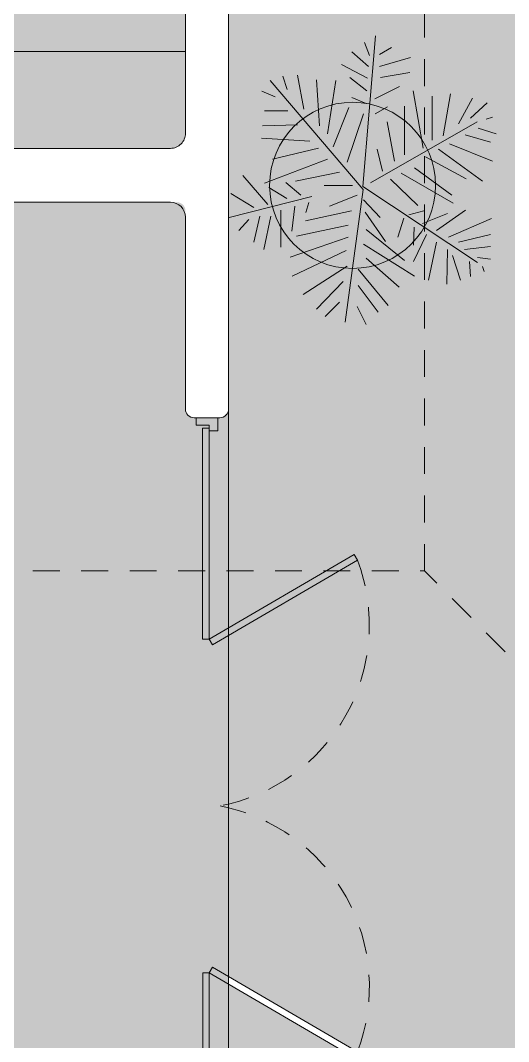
# Model space of a CAD drawing. Header units: metres. Extents: x 8 to 2416, y -346 to 476.
# Drawn here: x 228.595 to 230.863, y -191.508 to -186.77 of the extents above; entities that cross this region are included whole.
import ezdxf

# ---------------------------------------------------------------- set-up
doc = ezdxf.new("R2010")
doc.units = ezdxf.units.M
doc.linetypes.add('0', pattern=[0])
doc.linetypes.add('HIDDEN2', pattern=[0.1875, 0.125, -0.0625])
doc.layers.get('0').update_dxf_attribs({"color": 250, "linetype": '0', "lineweight": 20})
for name, color, linetype, lineweight in [('A-DOOR', 35, 'Continuous', 5), ('A-WALL', 250, 'Continuous', 20), ('baños', 140, 'Continuous', 0), ('MOBILIARIOS', 252, 'Continuous', 0), ('piso', 253, 'Continuous', 0), ('SE-3', 253, 'Continuous', 5)]:
    doc.layers.add(name, color=color, linetype=linetype, lineweight=lineweight)
doc.layers.add('ARBOLES CTB', color=7, linetype='Continuous', lineweight=0, true_color=0x4f6a34, transparency=0.3)
doc.layers.add('Techos 1', color=7, linetype='HIDDEN2', lineweight=9, true_color=0x42391a)
doc.styles.get("Standard").update_dxf_attribs({"font": 'arial.ttf', "height": 0.1875})

# ---------------------------------------------------------------- blocks, each defined once
blk = doc.blocks.new('A$C309F5F81')
at = {"linetype": 'ByBlock'}
for p, q in [((0.6136189964782375, 0.8664082550321943), (0.5640721631448855, 0.9489838383655176)), ((0.5742355798116137, 0.6593341716988554), (0.6491911631449625, 0.9553357550321486)), ((0.6568137464782353, 0.8841937550321965), (0.6961971631449728, 0.9197647550321442)), ((0.603455579811623, 0.8168629216988386), (0.4992800798116264, 0.9057904216988497)), ((0.3773184964782672, 0.6656860883654865), (0.3658846631449819, 0.8397300050321626)), ((0.6453798298115885, 0.8448115883654843), (0.7381214131449383, 0.8664082550321943)), ((0.5492164131449613, 0.4753283383655109), (0.1601556631449625, 0.8085645050321766)), ((0.2183837464783096, 0.790721505032149), (0.1980568298116054, 0.8377260883655246)), ((0.2680613298115873, 0.7444505050321588), (0.2680613298115873, 0.8282964216988482)), ((0.3188785798116101, 0.7101498383655205), (0.3226899131449841, 0.8359188383655116)), ((0.4408401631449692, 0.6034368383655071), (0.5272295798116033, 0.8282964216988482)), ((0.5818581631448865, 0.7482616716988666), (0.5424747464782627, 0.8130517550321876)), ((0.6453798298115885, 0.8054293383655242), (0.7635300798115736, 0.8308372550321899)), ((0.4014567464782317, 0.6351966716988606), (0.4408401631449692, 0.8003478383655072)), ((0.6237824964783272, 0.7698583383655198), (0.7559074964783008, 0.7698583383655198)), ((0.1919754131449167, 0.7471233383655083), (0.1449694131449064, 0.7623680050321688)), ((0.5704243298116012, 0.6987163383655108), (0.5246887464782617, 0.7520728383655175)), ((0.609807746478225, 0.720313005032164), (0.6987379964783145, 0.7304761716988644)), ((0.7203354131449373, 0.5284835883654857), (0.7914795798115506, 0.736828171698857)), ((0.2627119131449831, 0.6875512550321439), (0.1407504131449855, 0.7104183383655247)), ((0.4878461631449795, 0.5602434216988392), (0.5196069964782168, 0.7177722550321839)), ((0.6771406631449395, 0.5284835883654857), (0.7165240798115633, 0.713961088365533)), ((0.7673414131449476, 0.5361060050321491), (0.8588125798116266, 0.7292057550321935)), ((0.5958329964782365, 0.6694972550321943), (0.6314050798116, 0.6809308383655086)), ((0.6263233298115551, 0.5170500883655329), (0.6618954964782802, 0.6822012550321794)), ((0.8232404131449016, 0.5322948383654982), (0.9248750798115566, 0.6898235883654813)), ((0.3226899131449841, 0.6313855050321528), (0.1575336631449886, 0.6428190050321625)), ((0.8778690798115463, 0.5475395050321588), (0.9769628298116118, 0.6428190050321625)), ((0.3506394131449611, 0.6034368383655071), (0.1600744964782166, 0.5729474216988244)), ((0.5348521631449898, 0.5132389216988251), (0.5348521631449898, 0.6148703383655167)), ((0.5704243298116012, 0.496723755032189), (0.609807746478225, 0.5958145050321484)), ((0.9528245798116473, 0.5602434216988392), (1.003641913144918, 0.6110591716988658)), ((0.1517239131449628, 0.4599320883655302), (0.1029049964782303, 0.5526210883654805)), ((0.3976454131449714, 0.5831105050321632), (0.2566274131449404, 0.5272132550321764)), ((0.1105276631449783, 0.4560711716988628), (0.05716949647825231, 0.5157796716988621)), ((0.1971257464783207, 0.4622022550321496), (0.1499110798116021, 0.5234020883655255)), ((0.2425276631449265, 0.4641480883655156), (0.2210552464782154, 0.5157796716988621)), ((0.452274079811616, 0.5322948383654982), (0.2794951631449862, 0.473856671698865)), ((0.5492164131449613, 0.4753283383655109), (1.023968829811622, 0.5399171716988569)), ((0.5388216631449154, 0.4769296716988372), (-3.521734015521361e-09, 0.4306633383655019)), ((0.5388216631449154, 0.4769296716988372), (0.8105360798115839, 0.06606042169881832)), ((0.8346743298115484, 0.4929125883654812), (0.9642584964782941, 0.3861995883655247)), ((0.8931142464783193, 0.4929125883654812), (0.988396663144897, 0.4217705883655292)), ((0.9680697464783066, 0.496723755032189), (1.031591413144895, 0.4649639216988355)), ((0.0711442464782408, 0.452260005032155), (0.02413816314498263, 0.4700455050321573)), ((0.5258492464782307, 0.4487156716988459), (0.3074447464783248, 0.06733083836548914)), ((0.5869399131449313, 0.473856671698865), (0.6491911631449625, 0.4141482550321705)), ((0.6301346631449292, 0.468775171698848), (0.7355805798115966, 0.3950923383654974)), ((0.6923858298115988, 0.4649639216988355), (0.8029134964783111, 0.3277615050321963)), ((0.744473579811654, 0.473856671698865), (0.8588125798116266, 0.2921904216988302)), ((0.7952909131449246, 0.4649639216988355), (0.8981959964782504, 0.3468173383655078)), ((0.06733291314498047, 0.4166890050321506), (0.04192424647823145, 0.3734956716988442)), ((0.1105276631449783, 0.4166890050321506), (0.07749641314495648, 0.3061647550321815)), ((0.1499110798116021, 0.4128778383654996), (0.1321249964782396, 0.3087055883655232)), ((0.2253398298116167, 0.4339873383655224), (0.1816718298115916, 0.3455470050321985)), ((0.2794245798116322, 0.4319315050321499), (0.2540159131448831, 0.3887381716988436)), ((0.484034913144967, 0.406525838365507), (0.4052680798116057, 0.4255817550321801)), ((0.448462746478242, 0.3633325050321439), (0.3074447464783248, 0.3900107550321756)), ((0.5131208298116121, 0.377038755032185), (0.6071328298116327, 0.2792185050321443)), ((0.4916574964782399, 0.3391950050321491), (0.5983738298115782, 0.1537175883655202)), ((0.6517346631449641, 0.3294928383654785), (0.7203379964782357, 0.3510895050321885)), ((0.4014567464782317, 0.2604305883655336), (0.1969170798116124, 0.2960016716988427)), ((0.4255949964783099, 0.3277615050321963), (0.2515456631448956, 0.3277615050321963)), ((0.4726009964783202, 0.2921904216988302), (0.5704243298116012, 0.1575287550321711)), ((0.6404348298115679, 0.3125194216988341), (0.6264599964782178, 0.2578925050321565)), ((0.6843584964782963, 0.2931928383654956), (0.7491505798115554, 0.2957335883655325)), ((0.7101719131449613, 0.2489970883655239), (0.8067248298115715, 0.2947312550321719)), ((0.6707884964782238, 0.2629714216988184), (0.635216413144974, 0.1740438383655025)), ((0.3735072464782547, 0.22867075503218), (0.2159735798116458, 0.22867075503218)), ((0.4332175798115827, 0.2528082550321749), (0.511984413144944, 0.1067130050321445)), ((0.7381214131449383, 0.2134260883655195), (0.8740577464782859, 0.2413747550321652)), ((0.3582619964782339, 0.1892885883655246), (0.2083509964782593, 0.1626103383654929)), ((0.4052680798116057, 0.205803671698856), (0.5196069964782168, 0.04827492169881609)), ((0.6961971631449728, 0.2134260883655195), (0.6237824964783272, 0.1092538383654862)), ((0.3862115798115724, 0.1664215050321438), (0.448462746478242, 0.01270392169881163)), ((0.7203354131449373, 0.1702326716988516), (0.653002413144975, 0.0165150883655194)), ((0.7635300798115736, 0.1740438383655025), (0.8880324964782744, 0.1765846716988442)), ((0.7851274131449486, 0.1562583383655003), (0.8740577464782859, 0.1270393383654884)), ((0.3150673298115976, 0.1346616716988471), (0.2235961631449186, 0.08384592169882055)), ((0.3544507464782214, 0.1105241716988523), (0.3811298298116412, 0.02032625503217034)), ((0.7381214131449383, 0.1346616716988471), (0.7101719131449613, 0.02032625503217034)), ((0.7635300798115736, 0.113065005032194), (0.7533666631449591, 0.02032625503217034)), ((0.2947404131448934, 0.09146833836548396), (0.2401117464782487, 0.03175983836548468)), ((0.8067248298115715, 0.09527950503219174), (0.8600829964782974, 0.09146833836548396)), ((0.3303124964782569, 0.06351967169883821), (0.3506394131449611, 5.032187999631788e-09)), ((0.792750079811583, 0.06606042169881832), (0.7991022464782986, 0.02032625503217034)), ((0.8245108298115724, 0.04827492169881609), (0.8422969131449349, 0.04192300503218505)), ((0.2985516631449059, 0.03557100503219246), (0.2909290798116331, 0.01270392169881163))]:
    blk.add_line(p, q, dxfattribs=at)
blk = doc.blocks.new('A$C2f9b60d5')
at = {"layer": 'A-DOOR'}
for p, q in [((1.633476927054289e-05, 0.1005227153823967), (1.4210854715202e-14, 0.000522715274215102)), ((1.633476927054289e-05, 0.1005227153823967), (0.06001633402468087, 0.1005129145209622)), ((0.06000980011680213, 0.0605129136681839), (0.0600163340244535, 0.1005129131717837)), ((3.540009737625837, 0.06000980278508194), (3.540016271533489, 0.1000098022886817)), ((3.600016270789126, 0.1000000027764258), (3.540016271533716, 0.1000098036378603)), ((3.600016270789126, 0.1000000027764258), (3.600016270789126, 0)), ((0.03500980054343472, 0.06051699736043048), (0.03499999968198608, 0.00051699810502015)), ((0.06000980011680213, 0.0605129136681839), (0.03500980054343472, 0.06051699736043048)), ((3.540009737625837, 0.06000980278508194), (3.565009737199205, 0.06000571909283536)), ((3.565009737199205, 0.06000571909283536), (3.564999936337756, 5.719837425033347e-06)), ((0.03499999968198608, 0.00051699810502015), (0, 0.0005227152742079966)), ((3.564999936337756, 5.719837425033347e-06), (3.599999936019799, 2.668237186753686e-09))]:
    blk.add_line(p, q, dxfattribs=at)
for points in [[(0.6314092330019889, 0.7340958971768075), (1.024707454436111, 0.06038800207075923), (1.050863378287204, 0.07565734714647476), (0.6575651568530816, 0.7493652422525443)], [(2.965838793269256, 0.7337145734945238), (2.572320495568988, 0.06013520305140219), (2.546169561538136, 0.07541309233165805), (2.939687859238404, 0.7489924627748081)], [(0.04460117791131779, 0.0605154306310709), (1.024707454436111, 0.06038800207075923), (1.02470250717073, 0.03010128506361553), (0.04459623064587959, 0.03022871362392721)], [(3.552426772093781, 0.06000777449115446), (2.572320495568988, 0.06013520305140219), (2.572315548303663, 0.02984848604425849), (3.552421824828457, 0.02972105748401077)]]:
    blk.add_lwpolyline(points, close=True, dxfattribs=at)
at = {"layer": 'A-DOOR', "linetype": 'HIDDEN2'}
for centre, start, end in [((0.9599614829443794, -0.04884636815482679), 10.76134296711832, 110.7488073156987), ((2.637030777241819, -0.04912031355443247), 69.23247441770859, 169.2199387662857)]:
    blk.add_arc(centre, 0.8535720901146175, start, end, dxfattribs=at)
blk = doc.blocks.new('PL BASE 2N NASAS 09')
at = {"layer": 'A-WALL'}
for p, q in [((179.397546298029, -19.09170580496559), (179.3975462907705, -18.45167813710664)), ((179.5975462910209, -18.45167813650563), (179.5975462980924, -20.37171360113115)), ((173.3172601339304, -19.16170580496555), (179.327546298029, -19.16170580496556)), ((179.3275462980296, -19.41170580496559), (174.1875462980298, -19.41170580496559)), ((179.3975462980297, -20.37171360127848), (179.3975462980296, -19.48262817270065)), ((179.4375462980297, -20.41171360127847), (179.5575462980924, -20.41171360127847))]:
    blk.add_line(p, q, dxfattribs=at)
for centre, radius, start, end in [((179.327546298029, -19.09170580496559), 0.06999999999999318, 269.9999999999088, 0), ((179.3275462980296, -19.48170580496559), 0.07, 6.513775987637282e-12, 90.00000000000001), ((179.4375462980297, -20.37171360127847), 0.04, 180.0000000000075, 270), ((179.5575462980924, -20.37171360127847), 0.04, 270, 2.110200706177791e-07)]:
    blk.add_arc(centre, radius, start, end, dxfattribs=at)
at = {"layer": 'MOBILIARIOS'}
blk.add_line((173.2472601382808, -18.71171164411949), (179.397546293817, -18.71171164411955), dxfattribs=at)
at = {"layer": 'piso'}
blk.add_line((179.5975462980094, -24.07401360128613), (179.5975462980092, -20.34944274413015), dxfattribs=at)
at = {"layer": 'Techos 1'}
blk.add_line((185.4975462980299, -26.11172817273751), (180.5083658886493, -21.12254776335566), dxfattribs=at)
blk.add_lwpolyline([(180.5083658886492, -9.300908582120115), (177.1135463058211, -9.300908582120115), (177.1135463058212, -21.12254776335566), (180.5083658886493, -21.12254776335566)], close=True, dxfattribs=at)
at = {"color": 1, "xscale": -1, "rotation": 270}
blk.add_blockref('A$C2f9b60d5', (179.4475462966415, -24.0117298720676), dxfattribs=at)
at = {"layer": 'baños', "linetype": 'Continuous', "flags": 8}
for tag, p in [('MODELNUMBER', (167.1329024166141, -5.630616461235325, 2.857834639711941e-07)), ('TRADENAME', (167.1329024166694, -5.630658418648187, 2.857834639711941e-07)), ('MATERIAL', (167.132902416781, -5.630742991131916, 2.857834639711941e-07)), ('PRODUCT', (167.1329024167253, -5.630700704890165, 2.857834639711941e-07)), ('MODELNUMBER', (168.3076463902173, -5.630616461235325, 2.857834639711941e-07)), ('TRADENAME', (168.3076463902726, -5.630658418648187, 2.857834639711941e-07)), ('MATERIAL', (168.3076463903842, -5.630742991131916, 2.857834639711941e-07)), ('PRODUCT', (168.3076463903285, -5.630700704890165, 2.857834639711941e-07))]:
    blk.add_attdef(tag, p, '', height=2.537174511142602e-05, rotation=180.0000755047861, dxfattribs=at)
blk = doc.blocks.new('PL MUEBLES 2N NASAS 09')
at = {"layer": 'piso'}
blk.add_circle((230.0883368142532, 43.38364283928243), 0.3854807164790452, dxfattribs=at)
blk.add_blockref('PL BASE 2N NASAS 09', (49.91427858474094, 62.7170073077223))
at = {"layer": 'ARBOLES CTB', "xscale": -1.298522266356366, "yscale": 1.298522266356366, "zscale": 1.298522266356366, "rotation": 90}
blk.add_blockref('A$C309F5F81', (230.7547889820399, 44.07816028233506), dxfattribs=at)

msp = doc.modelspace()

# ---------------------------------------------------------------- hatches: boundary and pattern name
at = {"layer": 'SE-3', "true_color": 0xffc78f, "transparency": 33554483}
h = msp.add_hatch(color=31, dxfattribs=at)
h.dxf.hatch_style = 1
edge = h.paths.add_edge_path()
edge.add_line((234.1118248828085, -173.8632238283949), (234.0618248827708, -173.8632238283949))
edge.add_arc((234.0618248827708, -173.7632238283949), 0.1000000000000227, 180, 270, ccw=False)
edge.add_line((233.9618248827707, -173.7632238283949), (233.9618248827707, -173.6382238284322))
edge.add_line((233.9618248827707, -173.6382238284322), (229.5618248827708, -173.6382238284322))
edge.add_line((229.5618248827708, -173.6382238284322), (229.5618248827708, -174.5732383998171))
edge.add_line((229.5618248827708, -174.5732383998171), (229.5618248827721, -175.5853187066374))
edge.add_line((229.5618248827721, -175.5853187066374), (230.1453980646193, -175.2446394654345))
edge.add_line((230.1453980646193, -175.2446394654345), (230.1606674096949, -175.2707953892855))
edge.add_arc((229.3624557992876, -175.5731917153769), 0.8535720901145886, -76.4926385602086, 20.748807315706927, ccw=False)
edge.add_line((229.561824882763, -176.4031539323342), (229.5618248827631, -176.4203646462384))
edge.add_arc((229.362181853888, -177.2502610096743), 0.8535720901145907, -17.181386444612883, 76.47372620795852, ccw=False)
edge.add_line((230.1776627583398, -177.5024042378149), (230.4726444733901, -177.5024042378149))
edge.add_line((230.4726444733901, -177.5024042378149), (234.1118248828085, -173.8632238283949))
edge = h.paths.add_edge_path()
edge.add_line((230.1453986187543, -175.2446404146509), (229.5465560918169, -175.5942336173942))
edge.add_line((229.5465560918169, -175.5942336173942), (229.561824882763, -176.4031539323342))
edge.add_arc((229.3666580736794, -175.5786057960074), 0.8473309344571432, 283.3165756940752, 383.212228695693)
edge = h.paths.add_edge_path()
edge.add_line((229.5618248827631, -176.4203646462384), (229.5618248827682, -177.1596091516274))
edge.add_line((229.5618248827682, -177.1596091516274), (230.0438102440501, -177.502405510525))
edge.add_line((230.0438102440501, -177.502405510525), (230.1776627583398, -177.5024042378149))
edge.add_arc((229.362181853888, -177.2502610096743), 0.8535720901146279, 342.8186135553871, 436.4737262079585)
edge = h.paths.add_edge_path()
edge.add_line((230.4726444733902, -177.5024042378149), (230.1776627583398, -177.5024042378149))
edge.add_arc((229.3621818538882, -177.2502610096743), 0.8535720901144566, 339.2324744177048, 342.8186135553855, ccw=False)
edge.add_line((230.1602946302173, -177.5529180916708), (230.145016740937, -177.5790690257018))
edge.add_line((230.145016740937, -177.5790690257018), (230.0137907728898, -177.5024042378149))
edge.add_line((230.0137907728898, -177.5024042378149), (229.5618248827705, -177.5024042378149))
edge.add_line((229.5618248827705, -177.5024042378149), (229.5618248827757, -178.253238399863))
edge.add_line((229.5618248827757, -178.253238399863), (229.5618248823491, -180.1732514967907))
edge.add_line((229.5618248823491, -180.1732514967907), (229.5618248757619, -186.6531737922004))
edge.add_line((229.5618248757619, -186.6531737922004), (229.5618248828334, -188.5732092568259))
edge.add_line((229.5618248828334, -188.5732092568259), (229.5618248828166, -189.3240434190504))
edge.add_line((229.5618248828166, -189.3240434190504), (230.0143273571776, -189.3240434190504))
edge.add_line((230.0143273571776, -189.3240434190504), (230.1455394548771, -189.2473867344931))
edge.add_line((230.1455394548771, -189.2473867344931), (230.107615943455, -189.9929601717419))
edge.add_arc((229.9428121150796, -189.6373936860227), 0.3919028293006768, 53.08821326406428, 294.8675586777856, ccw=False)
edge.add_line((230.1781829667207, -189.3240434190504), (230.4726444733902, -189.3240434190504))
edge.add_line((230.4726444733902, -189.3240434190504), (230.4726444733902, -177.5024042378149))
h.paths.add_polyline_path([(229.5618248827682, -177.1596091516274), (229.5618248827687, -177.2383568879353), (230.0137907728898, -177.5024042378149), (230.0438102440501, -177.502405510525)], flags=17)
h.paths.add_polyline_path([(229.5618248827687, -177.2383568879353), (229.5618248827705, -177.5024042378149), (230.0137907728898, -177.5024042378149)], flags=17)
h.paths.add_polyline_path([(230.1453986187543, -175.2446404146509), (230.1453980646193, -175.2446394654345), (229.5618248827574, -175.585318706646), (229.5465560918169, -175.5942336173942)], flags=0)
edge = h.paths.add_edge_path()
edge.add_line((234.5968248827707, -173.3364055027311), (229.5318248110752, -173.3364055027311))
edge.add_arc((229.5318248110753, -173.3764055027312), 0.04000000000004889, 90.0000000000814, 167.7626403239091)
edge.add_line((229.4927336953826, -173.3679270197356), (229.4918248110752, -173.4132251011052))
edge.add_line((229.4918248110752, -173.4132251011052), (229.5218248827708, -173.4132251011052))
edge.add_arc((229.5218248827708, -173.4532251011051), 0.03999999999996362, -4.069988790433854e-11, 90.0000000000407, ccw=False)
edge.add_line((229.5618248827708, -173.4532251011052), (229.5618248827708, -173.6382238284322))
edge.add_line((229.5618248827708, -173.6382238284322), (233.9618248827707, -173.6382238284322))
edge.add_line((233.9618248827707, -173.6382238284322), (233.9618248827707, -173.5132251011051))
edge.add_arc((234.0618248827708, -173.5132251011051), 0.1000000000000227, 90, 180, ccw=False)
edge.add_line((234.0618248827708, -173.4132251011051), (234.4618248827707, -173.4132251011051))
edge.add_arc((234.4618248827707, -173.5132251011051), 0.09999999999999432, 44.99999999998852, 90, ccw=False)
edge.add_line((234.5325355608894, -173.4425144229864), (234.6260043170185, -173.3490456668949))
edge.add_arc((234.5968248827707, -173.3764055027312), 0.04000000000007836, 43.15669113182741, 89.99999999995929)
edge = h.paths.add_edge_path()
edge.add_line((234.4886444094868, -173.8632238283949), (234.1118248828085, -173.8632238283949))
edge.add_line((234.1118248828085, -173.8632238283949), (230.4726444733902, -177.5024042378148))
edge.add_line((230.4726444733902, -177.5024042378148), (230.4726444733902, -189.3240434190504))
edge.add_line((230.4726444733902, -189.3240434190504), (234.111824882734, -192.963223828395))
edge.add_line((234.111824882734, -192.963223828395), (234.4886444094868, -192.963223828395))
edge.add_line((234.4886444094868, -192.963223828395), (234.4886444094868, -187.7123014606605))
edge.add_line((234.4886444094868, -187.7123014606605), (234.0618248827708, -187.7123014606605))
edge.add_arc((234.0618248827708, -187.6123014606604), 0.1000000000000227, 180, 270, ccw=False)
edge.add_line((233.9618248827707, -187.6123014606604), (233.9618248827707, -187.3623014606605))
edge.add_arc((234.0618248827708, -187.3623014606605), 0.1000000000000227, 90, 180, ccw=False)
edge.add_line((234.0618248827708, -187.2623014606605), (234.4886444094868, -187.2623014606605))
edge.add_line((234.4886444094868, -187.2623014606605), (234.4886444094868, -179.563223828395))
edge.add_line((234.4886444094868, -179.563223828395), (234.0618248827708, -179.563223828395))
edge.add_arc((234.0618248827708, -179.463223828395), 0.1000000000000227, 180, 270, ccw=False)
edge.add_line((233.9618248827707, -179.463223828395), (233.9618248827707, -179.213223828395))
edge.add_arc((234.0618248827707, -179.213223828395), 0.09999999999999432, 89.99999999998369, 180, ccw=False)
edge.add_line((234.0618248827708, -179.113223828395), (234.4886444094868, -179.113223828395))
edge.add_line((234.4886444094868, -179.113223828395), (234.4886444094868, -173.8632238283949))
edge = h.paths.add_edge_path(flags=16)
edge.add_arc((231.5761024920778, -184.1501909773081), 0.08654518812585366, 0, 360)
edge = h.paths.add_edge_path()
edge.add_arc((234.5968248827713, -173.3764042300207), 0.03999999999939519, 359.9999999996336, 403.1566911320836)
edge.add_line((234.6260043170185, -173.3490443941848), (234.5325355609082, -173.4425131502951))
edge.add_arc((234.4618248827708, -173.5132238283949), 0.09999999999998473, 0, 44.99999998477739, ccw=False)
edge.add_line((234.5618248827708, -173.5132238283949), (234.5618248827708, -173.7632238283949))
edge.add_arc((234.4618248827708, -173.7632238283949), 0.09999999999999432, -74.44309708617828, 0, ccw=False)
edge.add_line((234.4886444094868, -173.8595602855995), (234.4886444094868, -179.1168873711904))
edge.add_arc((234.4618248827708, -179.213223828395), 0.1000000000000056, 0, 74.44309708617828, ccw=False)
edge.add_line((234.5618248827708, -179.213223828395), (234.5618248827708, -179.463223828395))
edge.add_arc((234.4618248827708, -179.463223828395), 0.09999999999999432, -74.44309708617828, 0, ccw=False)
edge.add_line((234.4886444094868, -179.5595602855996), (234.4886444094868, -187.265965003456))
edge.add_arc((234.4618248827708, -187.3623014606605), 0.1000000000000056, 0, 74.44309708617828, ccw=False)
edge.add_line((234.5618248827708, -187.3623014606605), (234.5618248827708, -187.6123014606604))
edge.add_arc((234.4618248827708, -187.6123014606604), 0.09999999999999432, -74.44309708617828, 0, ccw=False)
edge.add_line((234.4886444094868, -187.708637917865), (234.4886444094868, -192.9668873711904))
edge.add_arc((234.4618248827709, -193.0632238283951), 0.1000000000000375, 0, 74.44309708623399, ccw=False)
edge.add_line((234.5618248827709, -193.0632238283951), (234.5618248827709, -193.3132238283949))
edge.add_arc((234.4618248827703, -193.3132238283947), 0.1000000000005912, 314.9999999851113, 359.99999999985346, ccw=False)
edge.add_line((234.532535560871, -193.3839345065321), (234.6260043170006, -193.4774032626617))
edge.add_arc((234.5968248827702, -193.4500434268061), 0.04000000000060646, 316.8433088308209, 359.9999999996336)
edge.add_line((234.6368248827708, -193.4500434268064), (234.6368248827707, -173.3764042300209))
edge = h.paths.add_edge_path()
edge.add_line((233.9618248827709, -193.2360931078047), (229.5618248827708, -193.2360931078047))
edge.add_line((229.5618248827708, -193.2360931078047), (229.5618248827708, -193.3732238283949))
edge.add_arc((229.5218248827708, -193.3732238283949), 0.03999999999999204, -90, 0, ccw=False)
edge.add_line((229.5218248827708, -193.413223828395), (229.4918248110752, -193.413223828395))
edge.add_line((229.4918248110752, -193.413223828395), (229.4918248110752, -193.4500434268064))
edge.add_arc((229.5318248110752, -193.4500434268064), 0.03999999999999204, 180, 270)
edge.add_line((229.5318248110752, -193.4900434268064), (234.5968248827708, -193.4900434268064))
edge.add_arc((234.5968248827708, -193.4500434268064), 0.03999999999999204, 270, 316.8433088305034)
edge.add_line((234.6260043170006, -193.4774032626617), (234.532535560871, -193.3839345065321))
edge.add_arc((234.4618248827706, -193.3132238283943), 0.1000000000006278, 270.00000000014654, 314.99999998484645, ccw=False)
edge.add_line((234.4618248827709, -193.413223828395), (234.0618248827709, -193.413223828395))
edge.add_arc((234.0618248827709, -193.3132238283949), 0.1000000000000227, 180, 270, ccw=False)
edge.add_line((233.9618248827709, -193.3132238283949), (233.9618248827709, -193.2360931078047))
edge = h.paths.add_edge_path()
edge.add_line((230.4726444733902, -189.3240434190504), (230.1781829667207, -189.3240434190504))
edge.add_arc((229.3627045678281, -189.5761947505205), 0.8535720901146124, -76.50981148086129, 17.181955786327876, ccw=False)
edge.add_line((229.5618248827503, -190.4062166858981), (229.5618248827503, -190.423176438387))
edge.add_arc((229.3629785132277, -191.253264044818), 0.853572090114624, -20.748807315696695, 76.52872097409289, ccw=False)
edge.add_line((230.1611901236351, -191.5556603709092), (230.1459207785593, -191.5818162947604))
edge.add_line((230.1459207785593, -191.5818162947604), (229.5618248827504, -191.2408319028044))
edge.add_line((229.5618248827504, -191.2408319028044), (229.5618248827504, -192.2755092569809))
edge.add_line((229.5618248827504, -192.2755092569809), (229.5618248827664, -193.1360931078047))
edge.add_line((229.5618248827664, -193.1360931078047), (233.9618248827709, -193.1360931078047))
edge.add_line((233.9618248827709, -193.1360931078047), (233.9618248827709, -193.0632238283951))
edge.add_arc((234.0618248827709, -193.0632238283951), 0.1000000000000227, 90, 180, ccw=False)
edge.add_line((234.0618248827709, -192.963223828395), (234.111824882734, -192.963223828395))
edge.add_line((234.111824882734, -192.963223828395), (230.4726444733902, -189.3240434190504))
h.paths.add_polyline_path([(233.9618248827709, -193.1360931078047), (229.5618248827708, -193.1360931078047), (229.5618248827708, -193.2360931078047), (233.9618248827709, -193.2360931078047)])
h.paths.add_polyline_path([(230.0143273571776, -189.3240434190504), (229.5618248827502, -189.3240434190504), (229.5618248827502, -189.3240446917605)], flags=0)
h.paths.add_polyline_path([(230.1076159434551, -189.992960171742), (230.1455394548771, -189.2473867344931), (230.0143273571776, -189.3240434190504), (230.0743674081768, -189.3240434190504)], flags=16)
h.paths.add_polyline_path([(230.0743674081768, -189.3240434190504), (230.0143273571776, -189.3240434190504), (229.5618248827502, -189.3240446917606), (229.5618248827502, -189.6234808290354)], flags=16)
edge = h.paths.add_edge_path(flags=17)
edge.add_line((230.1781829667207, -189.3240434190504), (230.0743674081768, -189.3240434190504))
edge.add_line((230.0743674081768, -189.3240434190504), (229.5618248827502, -189.6234808290354))
edge.add_line((229.5618248827502, -189.6234808290354), (229.5618248827503, -190.4062166858981))
edge.add_arc((229.3627045678281, -189.5761947505205), 0.8535720901146236, 283.4901885191387, 377.1819557863279)
edge = h.paths.add_edge_path(flags=17)
edge.add_line((229.5618248827503, -190.423176438387), (229.5618248827504, -191.2408319028044))
edge.add_line((229.5618248827504, -191.2408319028044), (230.1459207785593, -191.5818162947604))
edge.add_line((230.1459207785593, -191.5818162947604), (230.1611901236352, -191.5556603709091))
edge.add_arc((229.3629785132277, -191.253264044818), 0.8535720901146474, 339.251192684315, 436.5287209740911)
h.paths.add_polyline_path([(229.5618248827504, -191.2057620174214), (229.5618248827504, -191.2408319028044), (230.1459207785593, -191.5818162947604), (230.1611901236351, -191.5556603709093)], flags=16)
edge = h.paths.add_edge_path(flags=17)
edge.add_line((230.1776627583398, -177.5024042378149), (230.0738308238889, -177.5024042378149))
edge.add_line((230.0738308238889, -177.5024042378149), (230.1602946302172, -177.5529180916709))
edge.add_arc((229.362181853888, -177.2502610096741), 0.8535720901147061, 339.2324744176929, 342.8186135553767)
h.paths.add_polyline_path([(230.0738308238889, -177.5024042378149), (230.0137907728898, -177.5024042378149), (230.145016740937, -177.5790690257018), (230.1602946302172, -177.5529180916709)], flags=16)
edge = h.paths.add_edge_path(flags=16)
edge.add_line((230.107615943455, -189.992960171742), (230.0743674081768, -189.3240434190504))
edge.add_line((230.0743674081768, -189.3240434190504), (230.1781829667207, -189.3240434190504))
edge.add_arc((229.9428121150811, -189.6373936860229), 0.3919028292999666, 53.0882132642604, 294.8675586775965)
h = msp.add_hatch(color=31, dxfattribs=at)
h.dxf.hatch_style = 1
edge = h.paths.add_edge_path()
edge.add_arc((223.2515387183512, -179.5032251011808), 0.03999999999999204, 90.00000000073283, 180.0000000000407, ccw=False)
edge.add_line((223.2515387183506, -179.4632251011808), (224.1115818007206, -179.4632237541095))
edge.add_line((224.1115818007206, -179.4632237541095), (224.1115818059859, -183.3612052451571))
edge.add_arc((225.1132907568083, -183.3615303122878), 1.001709003566557, 179.9814068008666, 269.8914106102088)
edge.add_line((225.1113922765843, -184.3632375168137), (227.4617713248447, -184.3632375168137))
edge.add_arc((227.4598399775431, -183.3614513001149), 1.001788078422856, 270.1104606054774, 359.4494055050743)
edge.add_line((228.4615818007209, -183.3710780216017), (228.4615818007209, -179.4632275185234))
edge.add_line((228.4615818007209, -179.4632275185234), (229.3222646413672, -179.4632275185234))
edge.add_arc((229.3218248827499, -179.5032251011048), 0.03999999999997447, -4.069988790433854e-11, 89.37007949068101, ccw=False)
edge.add_line((229.3618248827499, -179.5032251011048), (229.3618248827599, -180.1732527694921))
edge.add_arc((229.4018248835271, -180.1732527687284), 0.04000000076717925, 180.0000010938258, 269.3562493071321)
edge.add_line((229.401375470208, -180.2132502447619), (229.5198716215015, -180.213252769492))
edge.add_arc((229.5217472232392, -180.1732185823573), 0.04007809902454353, 267.3176539956015, 359.2278813774735)
edge.add_line((229.5618216831692, -180.1737586589609), (229.5618241227145, -186.6529296201095))
edge.add_arc((229.521824875762, -186.6531750650578), 0.03999999999993311, 0.3515761973207386, 90.0000000000814)
edge.add_line((229.5218248757619, -186.6131750650579), (229.4015736389921, -186.6131758540631))
edge.add_arc((229.4018248755115, -186.6531750650579), 0.04000000000000464, 90.35987217179404, 180)
edge.add_line((229.3618248755115, -186.6531750650579), (229.36182488277, -187.2932027333705))
edge.add_arc((229.29182488277, -187.2932027333706), 0.06999999999990791, -90.0000000001163, 6.969003152335063e-11, ccw=False)
edge.add_line((229.2918248827699, -187.3632027333705), (223.2815387186715, -187.3632027333705))
edge.add_arc((223.2815797011436, -187.2931009657973), 0.07010177955259671, 182.3864141777092, 269.9665040911241, ccw=False)
edge.add_line((223.2115387186594, -187.2960199157951), (223.2115387256218, -186.6508009387184))
edge.add_line((223.2115387256218, -186.6508009387184), (223.1715387258411, -186.6131750650579))
edge.add_line((223.1715387258411, -186.6131750650579), (223.0515387255907, -186.6131750650579))
edge.add_line((223.0515387255907, -186.6131750650579), (223.023341418797, -186.6248040959243))
edge.add_line((223.023341418797, -186.6248040959243), (223.0115394795559, -186.652929470579))
edge.add_line((223.0115394795559, -186.652929470579), (223.0115611690517, -180.1745925322662))
edge.add_line((223.0115611690517, -180.1745925322662), (223.0515387257018, -180.213252769492))
edge.add_line((223.0515387257018, -180.213252769492), (223.1715387259345, -180.213252769492))
edge.add_line((223.1715387259345, -180.213252769492), (223.2115387259345, -180.1732527690393))
edge.add_line((223.2115387259345, -180.1732527690393), (223.2115387183512, -179.5032251011808))
h = msp.add_hatch(color=31, dxfattribs=at)
h.dxf.hatch_style = 1
edge = h.paths.add_edge_path()
edge.add_arc((229.3218248827729, -193.1732027333097), 0.03999999999629722, -90.00000000260547, 5.211006737226853e-09, ccw=False)
edge.add_line((229.3218248827711, -193.213202733306), (224.1518248827707, -193.2132027333063))
edge.add_arc((224.1518248827707, -193.1732027333063), 0.03999999999999204, 180, 270, ccw=False)
edge.add_line((224.1118248827707, -193.1732027333063), (224.1118248827707, -187.6532027333063))
edge.add_arc((224.1518248827707, -187.6532027333063), 0.03999999999999204, 89.9999999999593, 180.0000000000407, ccw=False)
edge.add_line((224.1518248827707, -187.6132027333063), (229.3218248827706, -187.6132027333529))
edge.add_arc((229.3218248827705, -187.6532027333529), 0.04000000000002046, 8.139977580867708e-11, 89.9999999999593, ccw=False)
edge.add_line((229.3618248827705, -187.6532027333529), (229.3618248827707, -188.5732105296834))
edge.add_arc((229.4018248827707, -188.5732105296834), 0.04000000000002046, 180.0000000000407, 269.9999999999593)
edge.add_line((229.4018248827707, -188.6132105296834), (229.5218248828335, -188.6132105296834))
edge.add_arc((229.5218018492036, -188.5731874961369), 0.0400230401744812, 270.0329742530128, 359.9670261198896)
edge.add_line((229.5618248827502, -188.5732105295063), (229.5618248827708, -192.2532105296834))
edge.add_arc((229.5218064581535, -192.2532289543007), 0.04001842885867887, 0.02637916775747118, 89.97362083224253)
edge.add_line((229.5218248827708, -192.2132105296834), (229.4018248827709, -192.2132105296834))
edge.add_arc((229.4018248827709, -192.2532105296834), 0.03999999999996362, 89.99999999991859, 180.0000000000814)
edge.add_line((229.3618248827709, -192.2532105296834), (229.3618248827692, -193.1732027333061))

# ---------------------------------------------------------------- block references
msp.add_blockref('PL MUEBLES 2N NASAS 09', (0.05000000000003979, -230.9185042361272))

doc.saveas('drawing.dxf')
